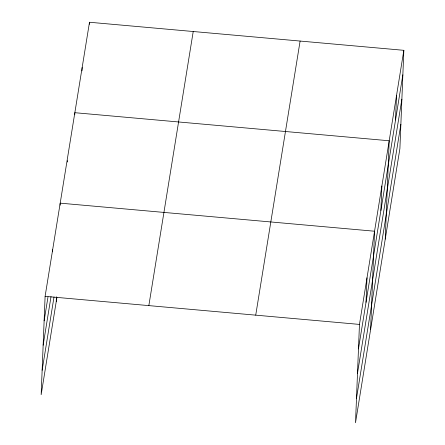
<?xml version="1.0" encoding="UTF-8"?>
<svg xmlns="http://www.w3.org/2000/svg" width="445" height="445" viewBox="0 0 445 445"><rect width="100%" height="100%" fill="white"/><g stroke="black" fill="none" stroke-linecap="round" stroke-linejoin="round"><path stroke-width="0.67" d="M403.843 50.318L359.46 324.416L355.511 422.75L399.894 148.652L403.843 50.318L89.49 22.25L45.106 296.348L41.157 394.682L56.916 297.377M52.571 251.792L52.655 249.751M56.248 301.488L56.437 296.754M60.114 205.195L60.197 203.154L374.551 231.222L370.602 329.556M67.356 162.013L67.412 160.651M74.76 114.743L74.843 112.702L389.197 140.77L385.248 239.104M82.03 70.877L82.169 67.479M89.406 24.291L89.49 22.25M366.018 302.316L367.003 277.819M380.887 210.491L381.871 185.993M395.533 120.039L396.517 95.541M44.122 320.845L48.01 296.859M43.143 345.214L51.025 296.559M42.136 370.318L54.012 296.993M148.841 305.609L193.225 31.512M255.725 315.155L300.108 41.057M358.475 348.913L402.859 74.81M357.496 373.277L401.88 99.179M356.49 398.381L400.873 124.283M45.106 296.348L359.46 324.416"/></g></svg>
